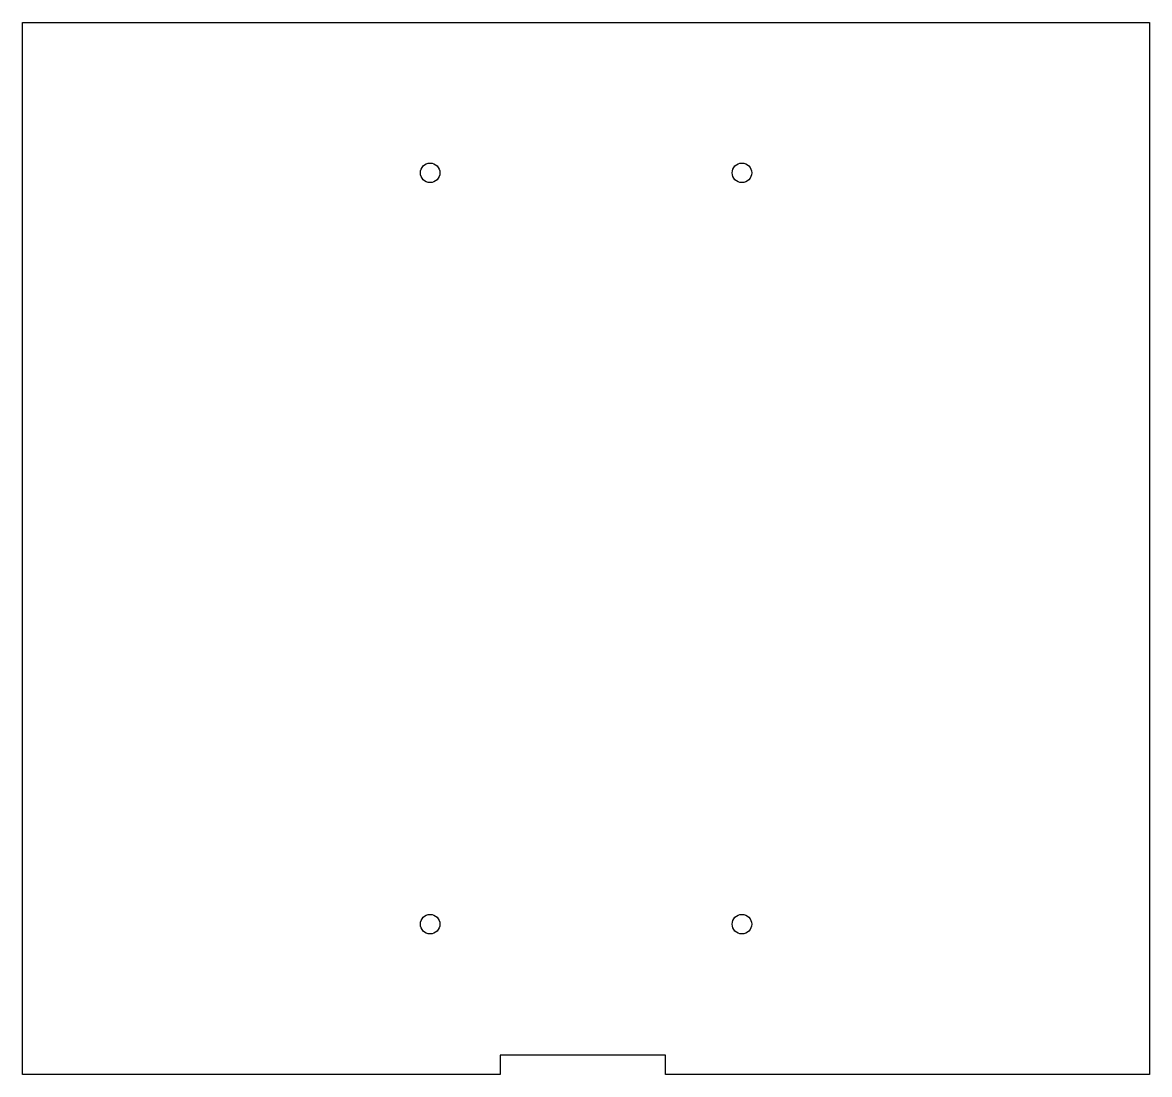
# Model space of a CAD drawing. Header units: millimetres. Extents: x -663 to -363, y -418 to -138.
import ezdxf

# ---------------------------------------------------------------- set-up
doc = ezdxf.new("R2010")
doc.units = ezdxf.units.MM
doc.layers.get('0').update_dxf_attribs({"linetype": 'CONTINUOUS'})

msp = doc.modelspace()

# ---------------------------------------------------------------- linework, layer by layer
msp.add_lwpolyline([(-491.51, -417.5), (-491.51, -412.4), (-535.51, -412.4), (-535.51, -417.5), (-662.66, -417.5), (-662.66, -137.5), (-362.66, -137.5), (-362.66, -417.5)], close=True)
for centre in [(-554.16, -177.5), (-471.16, -177.5), (-554.16, -377.5), (-471.16, -377.5)]:
    msp.add_circle(centre, 2.6)

doc.saveas('drawing.dxf')
